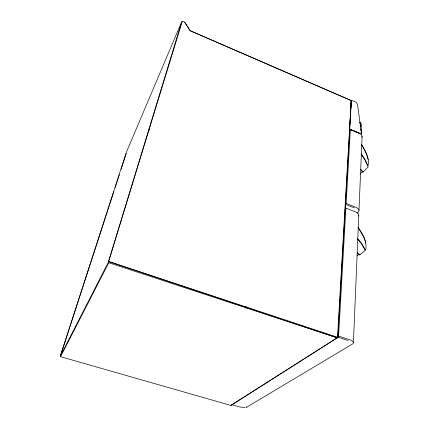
<?xml version="1.0" encoding="UTF-8"?>
<svg xmlns="http://www.w3.org/2000/svg" width="429" height="429" viewBox="0 0 429 429"><rect width="100%" height="100%" fill="white"/><g stroke="black" fill="none" stroke-linecap="round" stroke-linejoin="round"><path stroke-width="0.64" d="M246.659 407.212L352.933 343.731L353.426 342.487L358.789 215.036L358.065 213.545L356.177 212.167L345.49 207.963L345.887 208.188L338.604 336.084L338.073 337.226L348.134 340.535M357.051 213.229L358.542 211.878L358.987 210.328L362.108 136.234L361.454 134.658L359.743 133.237L350.005 129.204L357.979 132.566L358.993 133.344M349.839 125.059L350.091 119.273M350.337 113.519L350.364 112.918M113.824 191.693L60.285 356.247L108.403 262.13L181.708 21.745L126.319 152.386L60.355 356.054L60.559 356.687L230.915 405.437L337.859 337.446L337.505 337.237L351.217 100.574L190.101 30.674L185.001 22.485L184.197 21.847L182.137 21.53M354.413 207.899L345.688 204.515L346.155 203.469L350.375 129.29M350.311 114.135L350.52 111.567M350.724 108.993L350.927 106.424M350.949 106.033L351.056 104.719M351.163 103.405L351.469 100.788L351.179 102.016M350.321 113.948L350.472 112.066M350.724 108.934L351.324 101.432L351.158 103.142M351.013 104.912L351.324 101.432L351.147 103.319M361.556 134.534L361.062 129.295M245.635 308.092L245.838 306.767M246.058 308.081L246.262 306.735M182.25 21.45L108.403 262.13L108.794 262.725L337.237 337.816L337.859 337.446L351.367 100.697L351.094 101.024M360.891 130.185L361.529 125.381L360.934 122.871M361.829 137.344L362.108 136.234M360.886 133.601L361.298 131.998L357.539 104.445L356.263 102.252L351.7 100.268M351.195 101.759L351.469 100.788L351.217 101.448M365.739 249.592C367.203 241.436 362.703 233.816 358.124 227.445M358.488 216.066L358.789 215.036M351.201 101.652L351.469 100.788M115.069 187.875L119.423 174.496M121.08 169.401L126.26 153.475M148.863 130.454L149.415 129.236M60.559 356.687L108.794 262.725M357.207 252.601L359.094 254.783L359.62 254.874L360.054 254.145M360.714 169.278L362.414 171.761L362.886 172.109L363.272 171.67M359.985 174.088L362.837 171.257M362.886 172.109L368.221 166.827M356.901 255.947L358.982 254.279M359.62 254.874L365.438 250.22M230.856 405.421L337.816 337.419L337.296 336.54M184.711 22.383L190.074 30.668L351.217 100.574M349.63 129.848L350.396 129.579L350.026 129.499L352.911 130.716M245.833 407.25L246.916 407.073M244.911 407.55L239.672 406.949L231.95 404.74M359.486 254.735L358.944 254.697L357.432 252.992M338.604 336.084L350.407 339.972L352.579 341.221L353.426 342.487M337.505 337.237L108.676 261.518L337.237 337.816M346.155 203.469L356.392 207.448L358.269 208.832L358.987 210.328M350.026 129.499L351.866 130.26M353.088 130.765L359.212 133.296M355.223 131.687L356.955 132.416M362.757 172.029L360.912 169.766M351.067 100.638L351.421 100.863L351.222 101.319M357.652 238.583L361.583 243.382L365.224 249.662M357.491 238.91L361.411 243.715L365.041 250.016M361.239 153.791L364.773 159.025L368.039 166.012M361.089 154.102L364.618 159.341L367.873 166.345M357.984 227.381L363.433 236.422M361.626 144.6C365.417 150.783 369.031 157.615 368.715 165.085M361.497 144.584L364.671 150.204M364.945 150.724L366.404 153.995M363.669 236.964L365.17 240.969M366.618 154.563L368.109 159.384M365.326 241.613L365.567 243.281M359.856 122.168A8.387 3.931 -72.4 0 1 360.467 126.233M359.77 122.313A8.205 3.856 -72.3 0 1 360.376 126.287M337.425 337.21L337.156 337.789L337.816 337.419L337.425 337.21"/></g></svg>
